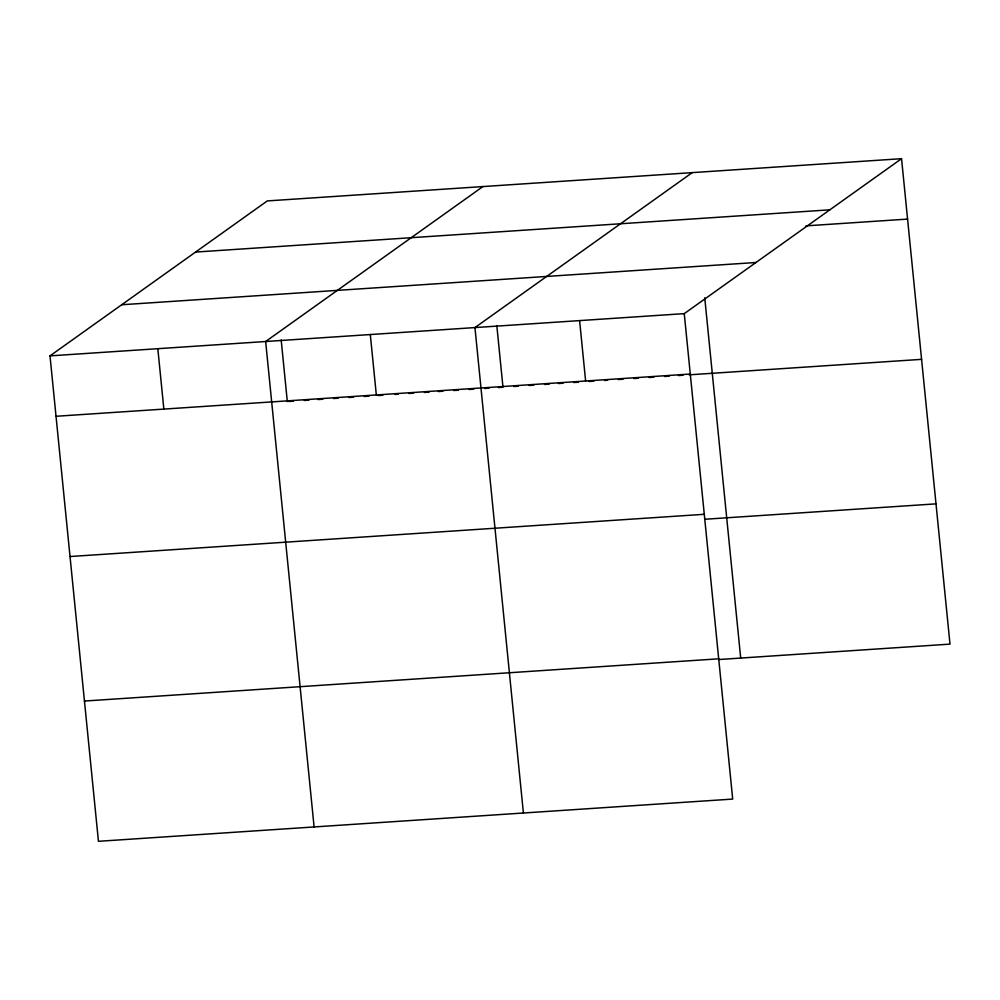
<?xml version="1.0" encoding="UTF-8"?>
<svg xmlns="http://www.w3.org/2000/svg" width="1000" height="1000" viewBox="0 0 1000 1000"><rect width="100%" height="100%" fill="white"/><g stroke="black" fill="none" stroke-linecap="round" stroke-linejoin="round"><path stroke-width="1.5" d="M901.55 158.688L684.25 313.637L732.7 799.075L98.45 841.312L50 355.875L267.3 200.925L901.55 158.688L950 644.125L719.15 659.5M482.938 186.562L265.65 341.512L314.1 826.95M692.25 172.625L474.95 327.575L523.4 813.012M195.588 252.062L829.837 209.825M806 225.863L907.575 219.1M121.713 304.75L755.962 262.5M50 355.875L684.25 313.637M56.025 416.275L690.275 374.038M288.863 401.488L293.488 401.188M304.275 400.462L308.888 400.163M318.137 399.538L322.75 399.237M333.537 398.512L338.162 398.212M348.938 397.488L353.562 397.188M364.338 396.463L368.963 396.163M378.212 395.538L382.825 395.238M395.15 394.412L398.225 394.212M409.012 393.488L413.638 393.188M424.412 392.463L429.038 392.15M438.275 391.538L442.9 391.238M453.688 390.513L458.3 390.213M469.087 389.487L473.7 389.175M484.487 388.462L489.113 388.15M498.35 387.537L502.975 387.238L496.812 325.575M513.75 386.512L518.362 386.213M529.138 385.487L533.75 385.188M544.525 384.462L549.138 384.162M558.375 383.537L562.987 383.237M573.763 382.512L578.387 382.212M589.15 381.488L593.775 381.188M604.55 380.462L607.625 380.262M618.4 379.55L623.013 379.237M633.787 378.525L638.4 378.212M649.175 377.5L653.787 377.188M664.562 376.475L669.188 376.163M678.413 375.55L683.037 375.238M689.188 374.825L921.575 359.35M70.025 556.538L704.275 514.3M705.15 519.237L936 503.862M84.45 701.05L718.7 658.812M704.737 297.775L740.7 658.062M579.6 320.613L585.625 381.012M370.3 334.55L376.325 394.95M281.175 339.938L287.325 401.587M157.825 348.7L163.85 409.1"/></g></svg>
